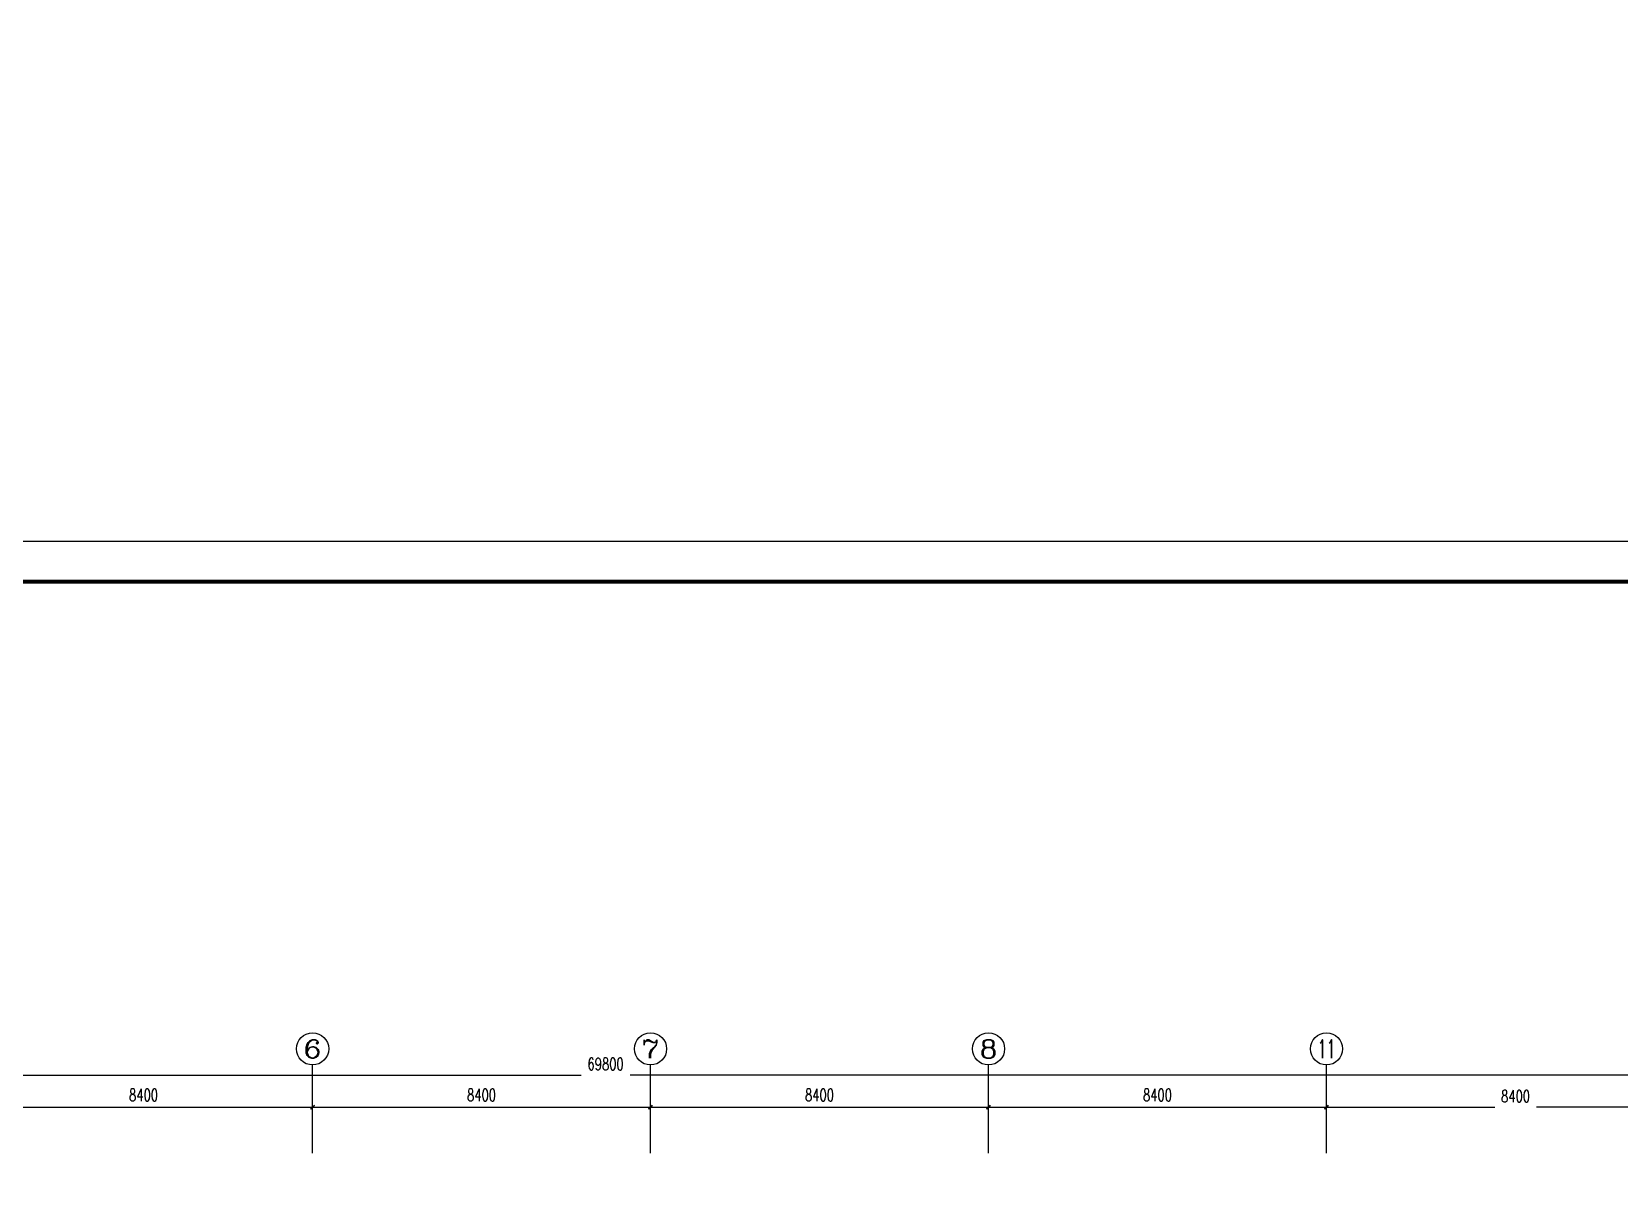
# Model space of a CAD drawing. Extents: x 2166032 to 5302137, y 581493 to 2416206.
# Drawn here: x 2469714 to 2509170, y 1077089 to 1105586 of the extents above; entities that cross this region are included whole.
import ezdxf
from ezdxf.enums import TextEntityAlignment as Align

# ---------------------------------------------------------------- set-up
doc = ezdxf.new("R2010")
doc.units = 0
doc.header["$LTSCALE"] = 1000
doc.header["$MEASUREMENT"] = 0
for name, color, linetype in [('AXIS', 3, 'Continuous'), ('AXIS_TEXT', 7, 'Continuous'), ('PUB_TITLE', 137, 'Continuous')]:
    doc.layers.add(name, color=color, linetype=linetype)
doc.styles.add('_TCH_AXIS', font='complex_.ttf')
doc.styles.add('COMPLEX', font='complex_.ttf')
doc.styles.add('DIM_FONT', font='simplex_.ttf', dxfattribs={"width": 0.7})
doc.dimstyles.new('DIMN', dxfattribs={"dimtxt": 300, "dimasz": 100, "dimexe": 250, "dimexo": 300, "dimgap": 150, "dimtad": 1, "dimdec": 0, "dimzin": 0, "dimdsep": 46, "dimtxsty": 'DIM_FONT', "dimblk": 'ARCHTICK', "dimcen": 0.09, "dimclrt": 7, "dimazin": 2, "dimtfac": 1, "dimtdec": 0, "dimtix": 1, "dimtmove": 2, "dimatfit": 3, "dimldrblk": 'ARCHTICK', "dimfxl": 1, "dimtolj": 1, "dimtzin": 0, "dimarcsym": 0})

# ---------------------------------------------------------------- blocks, each defined once
blk = doc.blocks.new('_ArchTick')
at = {"color": 0, "linetype": 'ByBlock', "const_width": 0.4}
blk.add_lwpolyline([(-0.5, -0.5), (0.5, 0.5)], dxfattribs=at)
blk = doc.blocks.new('*D2989')
at = {"layer": 'AXIS', "color": 0, "lineweight": -2}
for p, q in [((2468294, 1078189), (2468294, 1079104)), ((2468294, 1078854), (2476694, 1078854)), ((2476694, 1078189), (2476694, 1079104))]:
    blk.add_line(p, q, dxfattribs=at)
at = {"layer": 'Defpoints', "color": 0}
for p in [(2476694, 1078854), (2468294, 1077889), (2476694, 1077889)]:
    blk.add_point(p, dxfattribs=at)
at = {"layer": 'AXIS', "color": 0, "lineweight": -2, "xscale": 100, "yscale": 100, "zscale": 100, "rotation": 180}
blk.add_blockref('_ArchTick', (2468294, 1078854), dxfattribs=at)
at = {"layer": 'AXIS', "color": 0, "lineweight": -2, "xscale": 100, "yscale": 100, "zscale": 100}
blk.add_blockref('_ArchTick', (2476694, 1078854), dxfattribs=at)
at = {"layer": 'AXIS', "color": 7, "insert": (2472494, 1079159), "char_height": 300, "attachment_point": 5, "style": 'DIM_FONT'}
blk.add_mtext('\\A1;8400', dxfattribs=at)
blk = doc.blocks.new('*D2990')
at = {"layer": 'AXIS', "color": 0, "lineweight": -2}
for p, q in [((2476694, 1078189), (2476694, 1079104)), ((2476694, 1078854), (2485094, 1078854)), ((2485094, 1078189), (2485094, 1079104))]:
    blk.add_line(p, q, dxfattribs=at)
at = {"layer": 'Defpoints', "color": 0}
for p in [(2485094, 1078854), (2476694, 1077889), (2485094, 1077889)]:
    blk.add_point(p, dxfattribs=at)
at = {"layer": 'AXIS', "color": 0, "lineweight": -2, "xscale": 100, "yscale": 100, "zscale": 100, "rotation": 180}
blk.add_blockref('_ArchTick', (2476694, 1078854), dxfattribs=at)
at = {"layer": 'AXIS', "color": 0, "lineweight": -2, "xscale": 100, "yscale": 100, "zscale": 100}
blk.add_blockref('_ArchTick', (2485094, 1078854), dxfattribs=at)
at = {"layer": 'AXIS', "color": 7, "insert": (2480894, 1079159), "char_height": 300, "attachment_point": 5, "style": 'DIM_FONT'}
blk.add_mtext('\\A1;8400', dxfattribs=at)
blk = doc.blocks.new('*D2991')
at = {"layer": 'AXIS', "color": 0, "lineweight": -2}
for p, q in [((2485094, 1078189), (2485094, 1079104)), ((2485094, 1078854), (2493494, 1078854)), ((2493494, 1078189), (2493494, 1079104))]:
    blk.add_line(p, q, dxfattribs=at)
at = {"layer": 'Defpoints', "color": 0}
for p in [(2493494, 1078854), (2485094, 1077889), (2493494, 1077889)]:
    blk.add_point(p, dxfattribs=at)
at = {"layer": 'AXIS', "color": 0, "lineweight": -2, "xscale": 100, "yscale": 100, "zscale": 100, "rotation": 180}
blk.add_blockref('_ArchTick', (2485094, 1078854), dxfattribs=at)
at = {"layer": 'AXIS', "color": 0, "lineweight": -2, "xscale": 100, "yscale": 100, "zscale": 100}
blk.add_blockref('_ArchTick', (2493494, 1078854), dxfattribs=at)
at = {"layer": 'AXIS', "color": 7, "insert": (2489294, 1079159), "char_height": 300, "attachment_point": 5, "style": 'DIM_FONT'}
blk.add_mtext('\\A1;8400', dxfattribs=at)
blk = doc.blocks.new('*D2992')
at = {"layer": 'AXIS', "color": 0, "lineweight": -2}
for p, q in [((2493494, 1078189), (2493494, 1079104)), ((2493494, 1078854), (2501894, 1078854)), ((2501894, 1078189), (2501894, 1079104))]:
    blk.add_line(p, q, dxfattribs=at)
at = {"layer": 'Defpoints', "color": 0}
for p in [(2501894, 1078854), (2493494, 1077889), (2501894, 1077889)]:
    blk.add_point(p, dxfattribs=at)
at = {"layer": 'AXIS', "color": 0, "lineweight": -2, "xscale": 100, "yscale": 100, "zscale": 100, "rotation": 180}
blk.add_blockref('_ArchTick', (2493494, 1078854), dxfattribs=at)
at = {"layer": 'AXIS', "color": 0, "lineweight": -2, "xscale": 100, "yscale": 100, "zscale": 100}
blk.add_blockref('_ArchTick', (2501894, 1078854), dxfattribs=at)
at = {"layer": 'AXIS', "color": 7, "insert": (2497694, 1079159), "char_height": 300, "attachment_point": 5, "style": 'DIM_FONT'}
blk.add_mtext('\\A1;8400', dxfattribs=at)
blk = doc.blocks.new('*D2993')
at = {"layer": 'AXIS', "color": 0, "lineweight": -2}
for p, q in [((2501894, 1078189), (2501894, 1079104)), ((2501894, 1078854), (2506078, 1078854)), ((2510294, 1078854), (2507111, 1078854)), ((2510294, 1078189), (2510294, 1079104))]:
    blk.add_line(p, q, dxfattribs=at)
at = {"layer": 'Defpoints', "color": 0}
for p in [(2510294, 1078854), (2501894, 1077889), (2510294, 1077889)]:
    blk.add_point(p, dxfattribs=at)
at = {"layer": 'AXIS', "color": 0, "lineweight": -2, "xscale": 100, "yscale": 100, "zscale": 100, "rotation": 180}
blk.add_blockref('_ArchTick', (2501894, 1078854), dxfattribs=at)
at = {"layer": 'AXIS', "color": 0, "lineweight": -2, "xscale": 100, "yscale": 100, "zscale": 100}
blk.add_blockref('_ArchTick', (2510294, 1078854), dxfattribs=at)
at = {"layer": 'AXIS', "color": 7, "insert": (2506594, 1079129), "char_height": 300, "attachment_point": 5, "style": 'DIM_FONT'}
blk.add_mtext('\\A1;8400', dxfattribs=at)
blk = doc.blocks.new('*D3027')
at = {"layer": 'AXIS', "color": 0, "lineweight": -2}
for p, q in [((2450094, 1078489), (2450094, 1079904)), ((2450094, 1079654), (2483367, 1079654)), ((2519894, 1079654), (2484587, 1079654)), ((2519894, 1078489), (2519894, 1079904))]:
    blk.add_line(p, q, dxfattribs=at)
at = {"layer": 'Defpoints', "color": 0}
for p in [(2519894, 1079654), (2450094, 1078189), (2519894, 1078189)]:
    blk.add_point(p, dxfattribs=at)
at = {"layer": 'AXIS', "color": 0, "lineweight": -2, "xscale": 100, "yscale": 100, "zscale": 100, "rotation": 180}
blk.add_blockref('_ArchTick', (2450094, 1079654), dxfattribs=at)
at = {"layer": 'AXIS', "color": 0, "lineweight": -2, "xscale": 100, "yscale": 100, "zscale": 100}
blk.add_blockref('_ArchTick', (2519894, 1079654), dxfattribs=at)
at = {"layer": 'AXIS', "color": 7, "insert": (2483977, 1079929), "char_height": 300, "attachment_point": 5, "style": 'DIM_FONT'}
blk.add_mtext('\\A1;69800', dxfattribs=at)
blk = doc.blocks.new('_AXISO')
blk.add_circle((0, 0), 0.5)
at = {"layer": 'AXIS_TEXT', "style": 'COMPLEX', "width": 1.171875}
blk.add_attdef('A', text='', height=0.56, dxfattribs=at).set_placement((-0.25, -0.28), (0.25, -0.28), align=Align.FIT)

msp = doc.modelspace()

# ---------------------------------------------------------------- linework, layer by layer
msp.add_circle((2604640.5, 1020101.3), 438608.5)
at = {"layer": 'AXIS'}
for p, q in [((2476694.4, 1077714.3), (2476694.4, 1079904.4)), ((2485094.4, 1077714.3), (2485094.4, 1079904.4)), ((2493494.4, 1077714.3), (2493494.4, 1079904.4)), ((2501894.4, 1077714.3), (2501894.4, 1079904.4))]:
    msp.add_line(p, q, dxfattribs=at)
at = {"layer": 'PUB_TITLE'}
msp.add_lwpolyline([(2433524.2, 1033519.6), (2538624.2, 1033519.6), (2538624.2, 1092919.6), (2433524.2, 1092919.6)], close=True, dxfattribs=at)
at = {"layer": 'PUB_TITLE', "const_width": 100}
msp.add_lwpolyline([(2436024.2, 1034519.6), (2537624.2, 1034519.6), (2537624.2, 1091919.6), (2436024.2, 1091919.6)], close=True, dxfattribs=at)

# ---------------------------------------------------------------- block references
at = {"layer": 'AXIS'}
ref = msp.add_blockref('_AXISO', (2476694.4, 1080304.4), dxfattribs=dict(at, xscale=800, yscale=800, zscale=800))
ref.add_attrib('A', '6', dxfattribs={"layer": 'AXIS_TEXT', "height": 452.5, "style": '_TCH_AXIS', "width": 1.049113}).set_placement((2476468.1, 1080078.1), (2476920.6, 1080078.1), align=Align.FIT)
ref = msp.add_blockref('_AXISO', (2485094.4, 1080304.4), dxfattribs=dict(at, xscale=800, yscale=800, zscale=800))
ref.add_attrib('A', '7', dxfattribs={"layer": 'AXIS_TEXT', "height": 452.5, "style": '_TCH_AXIS', "width": 1.049113}).set_placement((2484868.1, 1080078.1), (2485320.6, 1080078.1), align=Align.FIT)
ref = msp.add_blockref('_AXISO', (2493494.4, 1080304.4), dxfattribs=dict(at, xscale=800, yscale=800, zscale=800))
ref.add_attrib('A', '8', dxfattribs={"layer": 'AXIS_TEXT', "height": 452.5, "style": '_TCH_AXIS', "width": 1.049113}).set_placement((2493268.1, 1080078.1), (2493720.6, 1080078.1), align=Align.FIT)
ref = msp.add_blockref('_AXISO', (2501894.4, 1080304.4), dxfattribs=dict(at, xscale=800, yscale=800, zscale=800))
ref.add_attrib('A', '11', dxfattribs={"layer": 'AXIS_TEXT', "height": 452.55, "style": '_TCH_AXIS', "width": 0.694043}).set_placement((2501668.1, 1080078.1), (2502120.6, 1080078.1), align=Align.FIT)

# ---------------------------------------------------------------- dimensions: what is measured, and where the dimension line sits
for base, p1, p2, picture, middle in [((2519894.4, 1079654.4), (2450094.4, 1078188.6), (2519894.4, 1078188.6), '*D3027', (2483977.2, 1079929.4)), ((2510294.4, 1078854.4), (2501894.4, 1077888.6), (2510294.4, 1077888.6), '*D2993', (2506594.4, 1079129.4))]:
    dim = msp.add_linear_dim(base=base, p1=p1, p2=p2, angle=0, dimstyle='DIMN', dxfattribs=at)
    dim.commit()
    dim.dimension.update_dxf_attribs({"geometry": picture, "text_midpoint": middle, "dimtype": 161})
for p1, p2, picture, middle in [((2468294.4, 1077888.6), (2476694.4, 1077888.6), '*D2989', (2472494.4, 1079159.2)), ((2476694.4, 1077888.6), (2485094.4, 1077888.6), '*D2990', (2480894.4, 1079159.2)), ((2485094.4, 1077888.6), (2493494.4, 1077888.6), '*D2991', (2489294.4, 1079159.2)), ((2493494.4, 1077888.6), (2501894.4, 1077888.6), '*D2992', (2497694.4, 1079159.2))]:
    dim = msp.add_aligned_dim(p1=p1, p2=p2, distance=965.8, dimstyle='DIMN', dxfattribs=at)
    dim.commit()
    dim.dimension.update_dxf_attribs({"geometry": picture, "text_midpoint": middle})

doc.saveas('drawing.dxf')
